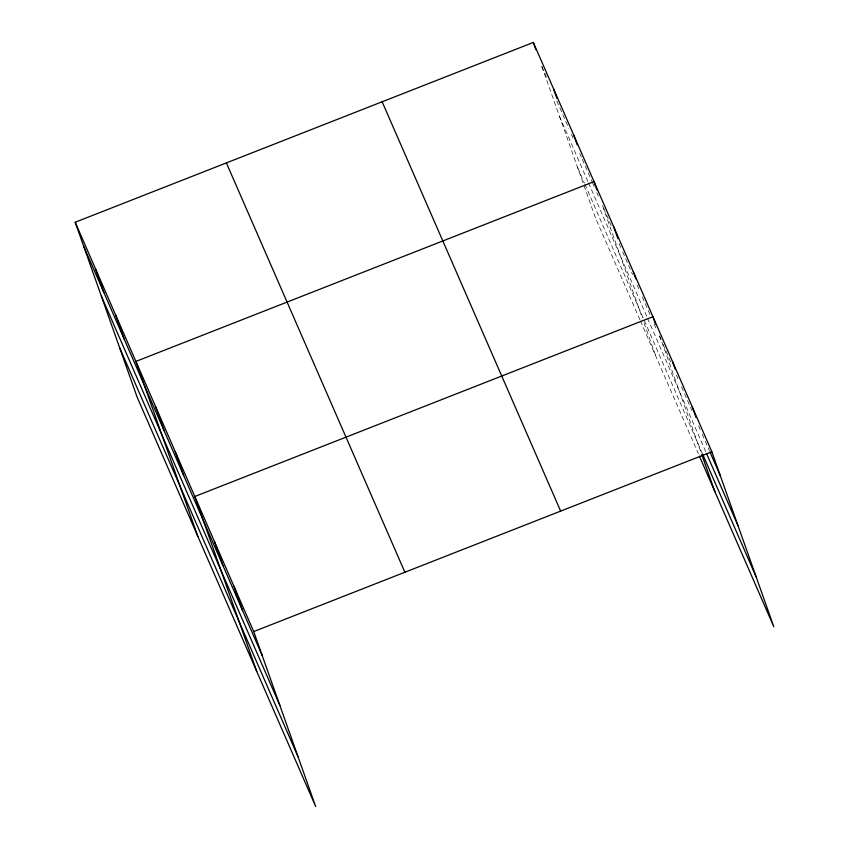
<?xml version="1.0" encoding="UTF-8"?>
<svg xmlns="http://www.w3.org/2000/svg" width="849" height="849" viewBox="0 0 849 849"><rect width="100%" height="100%" fill="white"/><g stroke="black" fill="none" stroke-linecap="round" stroke-linejoin="round"><path stroke-width="0.64" stroke-dasharray="4.25 3.18" d="M541.832 66.498L546.501 77.195M556.88 100.989L568.809 128.348M571.409 134.291L572.958 137.867M579.708 153.329L581.777 158.084M582.297 159.272L592.156 181.877M592.676 183.066L594.236 186.631M596.826 192.585L598.386 196.151M603.565 208.037L611.322 225.802M619.07 243.578L621.648 249.5M622.688 251.877L632.505 274.386M637.153 285.052L638.703 288.607M642.322 296.895L650.589 315.86M654.208 324.148L655.757 327.703M659.376 336.002L660.925 339.558M662.995 344.291L671.782 364.433M676.43 375.099L677.98 378.654M681.598 386.953L691.935 410.651M698.653 426.049L700.202 429.605M702.272 434.348L709.509 450.936M559.47 116.302L588.007 181.728M588.527 182.917L647.044 317.091M647.564 318.269L705.954 452.167M577.649 167.624L584.388 183.087M584.908 184.275L702.42 453.716M639.902 319.723L595.287 217.429L540.983 64.089M640.422 320.911L698.356 453.759M659.747 335.928L661.021 339.536M661.891 341.988L701.221 453.069M602.535 205.66L642.311 317.993M644.073 322.981L655.98 356.601"/><path stroke-width="1.27" d="M75.19 222.247L253.713 631.571L315.679 806.55L137.156 397.226L75.19 222.247L533.321 42.45L711.844 451.774L773.81 626.753L699.396 456.125M253.713 631.571L711.844 451.774M710.019 452.114L720.355 475.811M706.474 453.345L737.993 525.627M702.94 454.905L756.172 576.938M382.135 101.784L560.658 511.109M226.375 162.912L404.899 572.237M83.711 246.295L262.235 655.619M101.349 296.099L279.873 705.423M119.518 347.421L298.041 756.746M692.2 406.745L696.042 417.57M672.567 361.716L675.125 368.933M655.481 323.904L652.934 316.698L194.803 496.495L256.769 671.474M701.667 454.321L714.89 491.677M633.29 271.669L635.848 278.886M613.657 226.641L617.913 238.665M596.996 190.038L594.013 181.622L135.893 361.419L197.859 536.398M573.786 135.224L577.193 144.85M553.548 88.837L556.955 98.463M533.321 42.45L535.878 49.666M234.08 586.542L242.591 610.59M214.436 541.513L222.958 565.561M175.17 451.466L183.681 475.514M155.526 406.438L164.048 430.485M115.655 315.032L124.177 339.069M95.428 268.634L103.939 292.682"/></g></svg>
